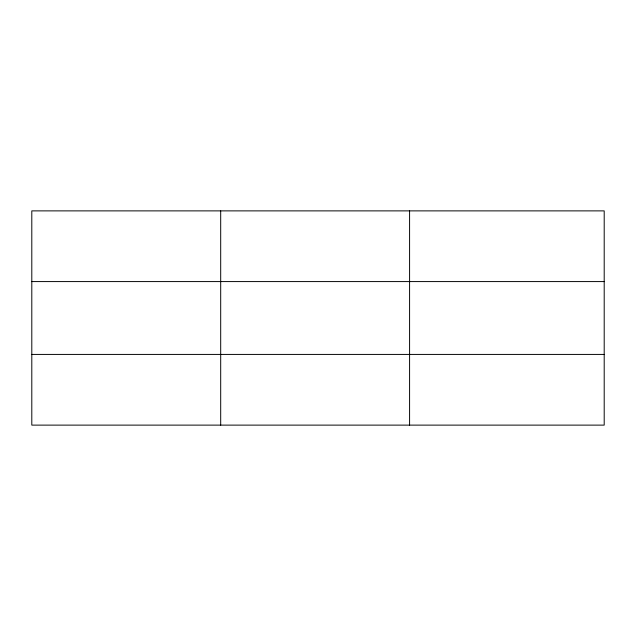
<?xml version="1.0" encoding="UTF-8"?>
<svg xmlns="http://www.w3.org/2000/svg" width="636" height="636" viewBox="0 0 636 636"><rect width="100%" height="100%" fill="white"/><g stroke="black" fill="none" stroke-linecap="round" stroke-linejoin="round"><path stroke-width="0.95" d="M220.692 425.118L220.692 210.882M409.584 425.118L409.584 210.882M604.2 354.419L604.2 425.118L31.8 425.118L31.8 210.882L604.2 210.882L604.2 354.419L31.8 354.419M31.8 281.581L604.2 281.581"/></g></svg>
